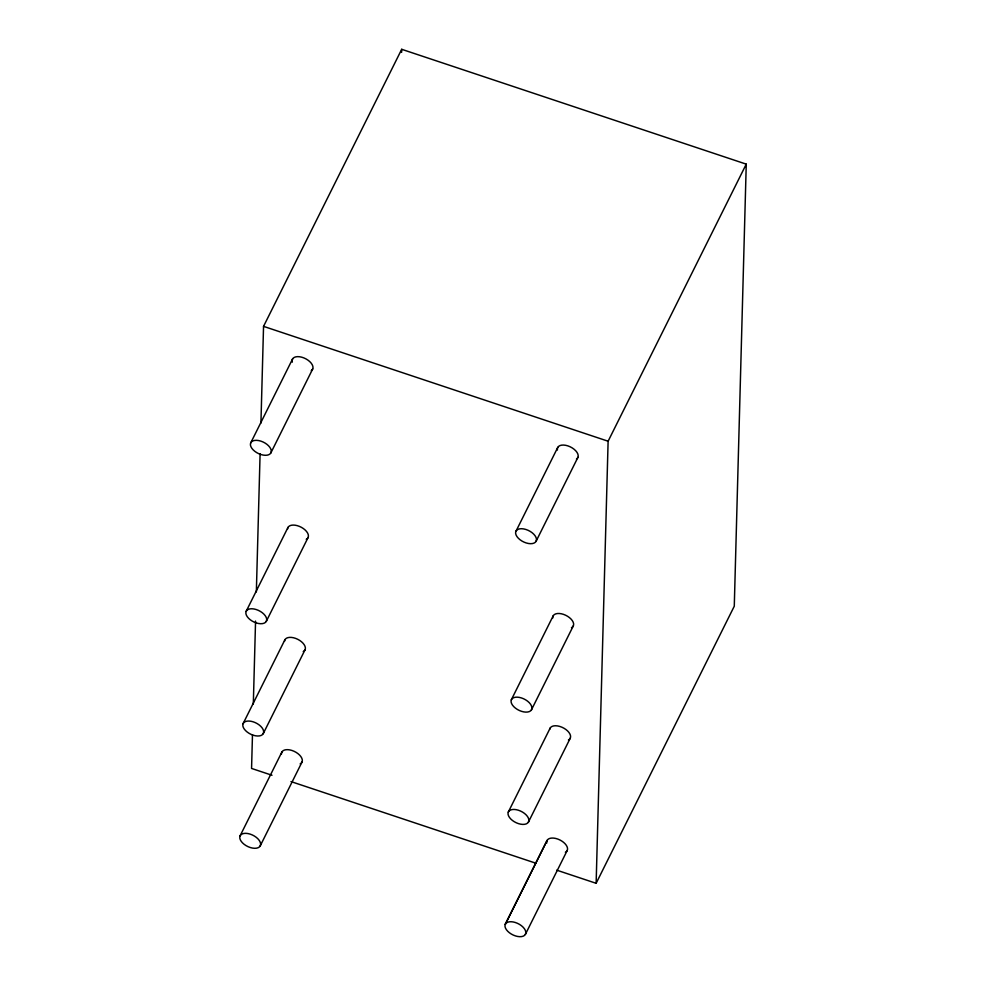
<?xml version="1.0" encoding="UTF-8"?>
<svg xmlns="http://www.w3.org/2000/svg" width="986" height="986" viewBox="0 0 986 986"><rect width="100%" height="100%" fill="white"/><g stroke="black" fill="none" stroke-linecap="round" stroke-linejoin="round"><path stroke-width="1.48" d="M252.478 734.669L251.566 768.439L272.013 775.255M253.316 703.979L255.559 621.081M256.348 591.92L260.094 453.77M260.933 423.068L263.545 326.366L401.696 49.3L746.254 164.144L734.274 606.217L596.136 883.296L556.708 870.157M401.61 52.369L401.696 49.3M596.136 883.296L608.115 441.223L746.254 164.144M250.678 442.997L292.596 358.929M270.805 453.018A11.253 6.212 26.5 0 0 258.554 440.545A11.253 6.212 26.5 0 0 253.155 449.862A11.253 6.212 26.5 0 0 270.805 453.018L312.722 368.937M246.106 611.431L288.023 527.35M266.245 621.451A11.253 6.212 26.5 0 0 253.981 608.978A11.253 6.212 26.5 0 0 248.595 618.296A11.253 6.212 26.5 0 0 266.245 621.451L308.162 537.37M243.061 723.712L284.979 639.643M263.2 733.732A11.253 6.212 26.5 0 0 250.937 721.259A11.253 6.212 26.5 0 0 245.551 730.589A11.253 6.212 26.5 0 0 263.2 733.732L305.118 649.651M240.017 836.005L281.947 751.924M260.156 846.025A11.253 6.212 26.5 0 0 247.905 833.552A11.253 6.212 26.5 0 0 242.507 842.87A11.253 6.212 26.5 0 0 260.156 846.025L302.073 761.944M515.888 531.405L557.805 447.324M536.014 541.413A11.253 6.212 26.5 0 0 523.763 528.94A11.253 6.212 26.5 0 0 518.365 538.27A11.253 6.212 26.5 0 0 536.014 541.413L577.932 457.344M511.315 699.826L553.232 615.757M531.454 709.846A11.253 6.212 26.5 0 0 519.191 697.373A11.253 6.212 26.5 0 0 513.805 706.691A11.253 6.212 26.5 0 0 531.454 709.846L573.371 625.765M508.271 812.119L550.188 728.038M528.41 822.139A11.253 6.212 26.5 0 0 516.159 809.666A11.253 6.212 26.5 0 0 510.76 818.984A11.253 6.212 26.5 0 0 528.41 822.139L570.327 738.058M505.424 924.005L547.156 840.318M505.226 924.4L546.959 840.725M525.365 934.42A11.253 6.212 26.5 0 0 513.114 921.947A11.253 6.212 26.5 0 0 507.716 931.265A11.253 6.212 26.5 0 0 525.365 934.42L567.283 850.339M263.545 326.366L608.115 441.223M290.981 781.578L536.273 863.342M546.762 843.03A11.253 6.212 26.5 0 1 559.875 839.961A11.253 6.212 26.5 0 1 565.372 852.286M549.757 729.295A11.253 6.212 26.5 0 1 563.98 728.247A11.253 6.212 26.5 0 1 568.417 740.005M552.776 617.963A11.253 6.212 26.5 0 1 565.594 615.215A11.253 6.212 26.5 0 1 572.287 627.195M571.892 627.466A11.253 6.212 26.5 0 1 571.461 627.725M557.41 450.023A11.253 6.212 26.5 0 1 570.167 446.794A11.253 6.212 26.5 0 1 576.453 459.045M292.324 362.133A11.253 6.212 26.5 0 1 303.861 357.906A11.253 6.212 26.5 0 1 311.983 370.046M311.638 370.366A11.253 6.212 26.5 0 1 311.243 370.637M287.555 529.075A11.253 6.212 26.5 0 1 301.457 527.362A11.253 6.212 26.5 0 1 306.252 539.317M284.51 641.368A11.253 6.212 26.5 0 1 297.71 639.285A11.253 6.212 26.5 0 1 304.033 651.08M303.639 651.364A11.253 6.212 26.5 0 1 303.207 651.61M281.602 752.749A11.253 6.212 26.5 0 1 296.071 752.343A11.253 6.212 26.5 0 1 300.163 763.891M281.478 754.13A11.253 6.212 26.5 0 1 281.503 753.193"/></g></svg>
